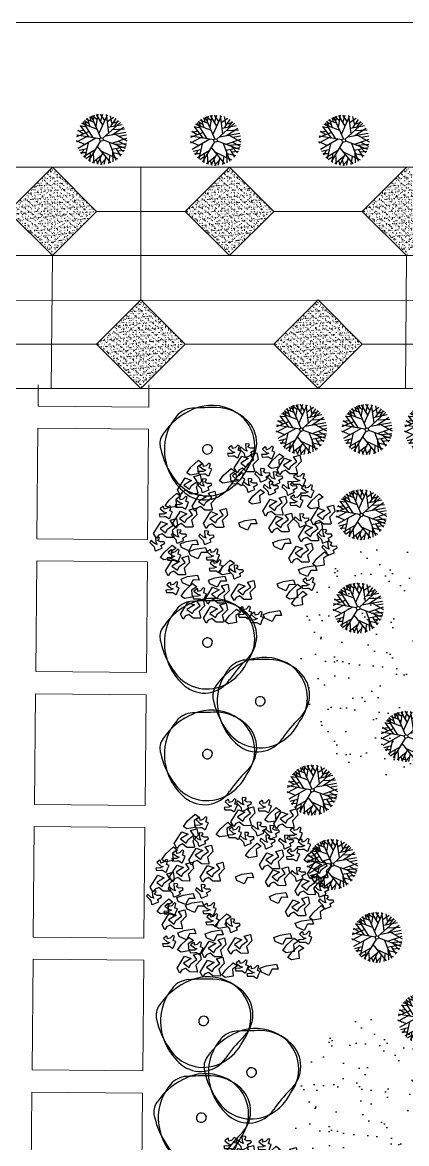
# Model space of a CAD drawing. Header units: millimetres. Extents: x 216896 to 446004, y 63591 to 243769.
# Drawn here: x 261297 to 278651, y 193109 to 243769 of the extents above; entities that cross this region are included whole.
import ezdxf

# ---------------------------------------------------------------- set-up
doc = ezdxf.new("R2010")
doc.units = ezdxf.units.MM
doc.layers.add('green', color=7, linetype='Continuous', true_color=0x45e718)
doc.layers.add('trees', color=7, linetype='Continuous', true_color=0x547000)
doc.layers.add('line pedestr', color=7, linetype='Continuous', lineweight=5, true_color=0x1c1c1c)

# ---------------------------------------------------------------- blocks, each defined once
blk = doc.blocks.new('TRM')
for centre, radius, start, end in [((0.64, -0.14), 6.37, 100.4555, 151.0425), ((1.12, 0.09), 6.2, 85.3103, 127.4297), ((0.46, 0.84), 5.37, 1.1676, 100.4555), ((1.27, 1.98), 4.3, 351.1087, 85.3103), ((26.38, -31.74), 46.83, 128.3098, 132.2959), ((-3.08, 0.64), 3.07, 132.2959, 177.6877), ((3.24, -1.58), 9.33, 151.0425, 184.4792), ((0.75, 0.48), 6.89, 177.6877, 221.0767), ((-0.08, -0.21), 0.633, 142.6793, 321.6826), ((0.01, -0.28), 0.752, 61.2791, 142.6793), ((-0.17, -0.14), 0.752, 321.6826, 43.0427), ((22.4, -0.79), 17.01, 172.9001, 184.8756), ((-0.52, -0.47), 6.51, 338.1526, 12.6145), ((-3.65, -2.12), 2.43, 184.4792, 231.1587), ((0.46, -0.87), 5.45, 255.6085, 338.1526), ((1.34, -2.58), 4.12, 269.0752, 4.8756), ((1.91, 4.8), 11.3, 231.1587, 255.6085), ((1.4, 1.06), 7.76, 221.0767, 269.0752)]:
    blk.add_arc(centre, radius, start, end)
blk = doc.blocks.new('BRANCHO1', base_point=(16.66, 36.12))
for p, q in [((16.573, 36.1498), (16.6363, 36.2083)), ((16.6707, 36.1837), (16.619, 36.1683)), ((16.619, 36.1683), (16.6449, 36.1344)), ((16.6363, 36.2083), (16.6707, 36.1837)), ((16.6622, 36.1529), (16.7024, 36.1683)), ((16.7024, 36.1683), (16.6909, 36.2022)), ((16.6909, 36.2022), (16.7311, 36.2022)), ((16.7311, 36.2022), (16.7283, 36.1621)), ((16.5817, 36.1159), (16.573, 36.1498)), ((16.5989, 36.1313), (16.5817, 36.1159)), ((16.6219, 36.1344), (16.5989, 36.1313)), ((16.642, 36.1067), (16.6219, 36.1344)), ((16.6851, 36.0944), (16.642, 36.1067)), ((16.6449, 36.1344), (16.6622, 36.1529)), ((16.688, 36.1005), (16.6851, 36.0944)), ((16.7283, 36.1621), (16.688, 36.1375)), ((16.688, 36.1375), (16.688, 36.1005))]:
    blk.add_line(p, q)
blk = doc.blocks.new('BRANCHO2', base_point=(16.83, 36.07))
for p, q in [((16.7826, 36.0972), (16.8244, 36.1012)), ((16.7857, 36.0721), (16.7826, 36.0972)), ((16.8244, 36.1012), (16.8867, 36.0942)), ((16.8235, 36.041), (16.7857, 36.0721)), ((16.8534, 36.0726), (16.8235, 36.041)), ((16.8887, 36.0624), (16.8534, 36.0726)), ((16.8867, 36.0942), (16.8887, 36.0624))]:
    blk.add_line(p, q)
blk = doc.blocks.new('BRANCHO3', base_point=(16.71, 35.96))
for p, q in [((16.6899, 36.0349), (16.6698, 36.0256)), ((16.6698, 36.0256), (16.687, 36.001)), ((16.6956, 36.0318), (16.6899, 36.0349)), ((16.6927, 36.0165), (16.6956, 36.0318)), ((16.7301, 36.0288), (16.71, 36.0165)), ((16.7387, 36.0226), (16.7301, 36.0288)), ((16.6554, 35.9949), (16.6554, 35.9795)), ((16.6841, 35.9887), (16.6554, 35.9949)), ((16.6554, 35.9795), (16.6812, 35.9733)), ((16.6812, 35.9733), (16.6927, 35.9702)), ((16.7014, 35.9918), (16.6841, 35.9887)), ((16.687, 36.001), (16.7014, 35.9918)), ((16.71, 36.0165), (16.6927, 36.0165)), ((16.6927, 35.9702), (16.7071, 35.9548)), ((16.7128, 35.9548), (16.7243, 35.9702)), ((16.7243, 35.9979), (16.7387, 36.0226)), ((16.7387, 35.9887), (16.7243, 35.9979)), ((16.7243, 35.9702), (16.7387, 35.9887)), ((16.7071, 35.9548), (16.7128, 35.9548))]:
    blk.add_line(p, q)
blk = doc.blocks.new('A$C1C0644A9')
at = {"color": 0, "linetype": 'ByBlock', "xscale": 12, "yscale": 12, "zscale": 12}
for name, p, rotation in [('BRANCHO2', (-2.07, 6.02), 33.69006752598449), ('BRANCHO3', (1.77, 6.02), 315.0000000000102), ('BRANCHO3', (-1.95, 4.34), 315.0000000000102), ('BRANCHO2', (0.09, 4.82), 33.69006752598449), ('BRANCHO3', (2.37, 3.98), 315.0000000000102), ('BRANCHO2', (3.81, 4.94), 33.69006752598449), ('BRANCHO2', (-4.23, 4.1), 33.69006752598449), ('BRANCHO3', (1.29, 3.5), 315.0000000000102), ('BRANCHO3', (3.21, 3.5), 315.0000000000102), ('BRANCHO2', (1.77, 2.78), 33.69006752598449), ('BRANCHO3', (2.73, 2.9), 315.0000000000102), ('BRANCHO3', (4.05, 2.54), 315.0000000000102), ('BRANCHO3', (-6.39, 1.1), 315.0000000000102), ('BRANCHO3', (-4.71, 1.22), 315.0000000000102), ('BRANCHO3', (-2.79, 0.62), 315.0000000000102), ('BRANCHO2', (5.85, 1.34), 33.69006752598449), ('BRANCHO2', (-5.55, 0.5), 33.69006752598449), ('BRANCHO3', (4.29, 0.02), 315.0000000000102), ('BRANCHO3', (5.61, -1.54), 315.0000000000102), ('BRANCHO2', (-1.71, -1.66), 33.69006752598449), ('BRANCHO3', (-1.35, -2.38), 315.0000000000102), ('BRANCHO3', (5.73, -2.5), 315.0000000000102), ('BRANCHO2', (-4.83, -2.62), 33.69006752598449), ('BRANCHO2', (5.13, -2.86), 33.69006752598449), ('BRANCHO2', (2.61, -4.66), 33.69006752598449), ('BRANCHO2', (-2.19, -5.26), 33.69006752598449), ('BRANCHO2', (2.85, -5.26), 33.69006752598449)]:
    blk.add_blockref(name, p, dxfattribs=dict(at, rotation=rotation))
for name, p in [('BRANCHO3', (1.17, 6.14)), ('BRANCHO3', (-1.23, 5.42)), ('BRANCHO1', (1.77, 5.06)), ('BRANCHO3', (3.57, 5.42)), ('BRANCHO1', (-2.67, 4.58)), ('BRANCHO3', (0.93, 4.1)), ('BRANCHO1', (4.77, 4.1)), ('BRANCHO3', (-3.51, 3.5)), ('BRANCHO1', (-1.95, 3.14)), ('BRANCHO3', (-4.83, 3.14)), ('BRANCHO1', (-3.63, 2.3)), ('BRANCHO3', (5.25, 2.9)), ('BRANCHO1', (-5.19, 1.94)), ('BRANCHO1', (-1.47, 1.7)), ('BRANCHO1', (2.97, 1.46)), ('BRANCHO3', (5.61, 1.94)), ('BRANCHO3', (4.65, 1.46)), ('BRANCHO2', (-3.99, 0.74)), ('BRANCHO2', (0.57, 1.1)), ('BRANCHO1', (3.09, 0.14)), ('BRANCHO1', (6.21, -0.1)), ('BRANCHO1', (-5.07, -0.94)), ('BRANCHO3', (-5.07, -0.1)), ('BRANCHO2', (-3.51, 0.02)), ('BRANCHO3', (-2.31, -0.82)), ('BRANCHO3', (-2.31, -1.66)), ('BRANCHO2', (2.61, -0.94)), ('BRANCHO1', (5.01, -1.06)), ('BRANCHO3', (-5.79, -2.38)), ('BRANCHO2', (-4.59, -1.78)), ('BRANCHO1', (3.93, -2.38)), ('BRANCHO3', (-3.99, -3.34)), ('BRANCHO2', (-2.67, -2.38)), ('BRANCHO1', (-4.83, -4.3)), ('BRANCHO1', (-2.79, -3.7)), ('BRANCHO1', (-0.87, -3.94)), ('BRANCHO2', (3.93, -3.34)), ('BRANCHO1', (-3.27, -5.02)), ('BRANCHO2', (2.13, -3.94)), ('BRANCHO3', (3.93, -4.66)), ('BRANCHO3', (-1.11, -5.5)), ('BRANCHO3', (-0.39, -6.1)), ('BRANCHO2', (0.57, -5.86))]:
    blk.add_blockref(name, p, dxfattribs=at)
blk = doc.blocks.new('A$C19F01AD3')
at = {"color": 0}
for p, q in [((-0.41, 0.656), (-0.413, 0.85)), ((-0.095, 0.686), (-0.355, 0.876)), ((-0.284, 0.566), (-0.306, 0.895)), ((-0.115, 0.82), (-0.22, 0.92)), ((-0.199, 0.762), (-0.197, 0.926)), ((-0.003, 0.066), (-0.132, 0.938)), ((-0.108, 0.772), (-0.021, 0.947)), ((0.036, 0.751), (-0.094, 0.942)), ((-0.071, 0.523), (0.125, 0.94)), ((0.181, 0.505), (0.055, 0.946)), ((0.139, 0.654), (0.295, 0.902)), ((0.301, 0.652), (0.208, 0.926)), ((0.327, 0.171), (0.415, 0.854)), ((-0.537, 0.486), (-0.78, 0.526)), ((-0.603, 0.378), (-0.762, 0.551)), ((-0.427, 0.608), (-0.645, 0.687)), ((-0.423, 0.202), (-0.625, 0.705)), ((-0.053, 0.401), (-0.557, 0.761)), ((-0.281, 0.137), (-0.489, 0.808)), ((-0.292, 0.682), (-0.444, 0.833)), ((-0.03, 0.247), (0.451, 0.836)), ((0.057, 0.032), (0.844, 0.436)), ((0.381, 0.592), (0.656, 0.688)), ((0.447, 0.372), (0.728, 0.611)), ((0.537, 0.448), (0.555, 0.771)), ((0.581, 0.486), (0.812, 0.493)), ((0.61, 0.361), (0.792, 0.525)), ((-0.191, 0.096), (-0.93, -0.097)), ((-0.514, 0.243), (-0.925, 0.146)), ((-0.649, -0.024), (-0.917, 0.192)), ((-0.365, 0.409), (-0.874, 0.342)), ((-0.056, 0.034), (-0.851, 0.397)), ((-0.519, 0.01), (-0.785, -0.504)), ((0.172, 0.091), (0.947, 0.026)), ((0.354, 0.378), (0.885, 0.344)), ((0.438, 0.069), (0.92, 0.232)), ((0.481, 0.25), (0.935, 0.157)), ((0.542, 0.06), (0.9, -0.29)), ((-0.623, -0.191), (-0.916, -0.185)), ((-0.695, -0.33), (-0.891, -0.28)), ((-0.739, -0.188), (-0.874, -0.33)), ((-0.33, -0.318), (-0.818, -0.45)), ((-0.048, -0.045), (-0.672, -0.648)), ((-0.544, -0.376), (-0.636, -0.683)), ((-0.222, -0.214), (0.101, -0.931)), ((-0.135, -0.408), (0.394, -0.852)), ((0.058, -0.031), (0.774, -0.539)), ((0.25, -0.167), (0.318, -0.882)), ((0.351, -0.239), (0.926, -0.196)), ((0.447, -0.307), (0.864, -0.381)), ((0.513, -0.354), (0.675, -0.657)), ((0.592, -0.221), (0.832, -0.446)), ((0.66, -0.055), (0.944, -0.08)), ((-0.579, -0.491), (-0.753, -0.551)), ((-0.158, -0.58), (-0.551, -0.753)), ((-0.44, -0.424), (-0.504, -0.786)), ((-0.393, -0.684), (-0.371, -0.857)), ((-0.092, -0.504), (-0.391, -0.848)), ((-0.066, -0.756), (-0.281, -0.891)), ((-0.245, -0.681), (-0.239, -0.903)), ((-0.018, -0.666), (-0.154, -0.922)), ((0.148, -0.645), (0.016, -0.936)), ((0.282, -0.506), (0.196, -0.916)), ((0.276, -0.444), (0.808, -0.487)), ((0.289, -0.582), (0.583, -0.738)), ((0.426, -0.456), (0.522, -0.782)), ((0.458, -0.563), (0.724, -0.603))]:
    blk.add_line(p, q, dxfattribs=at)
blk.add_circle((0, 0), 0.0659, dxfattribs=at)

msp = doc.modelspace()

# ---------------------------------------------------------------- hatches: boundary and pattern name
at = {"layer": 'line pedestr'}
h = msp.add_hatch(dxfattribs=at)
h.set_pattern_fill('AR-SAND', color=256, scale=4.374, angle=178.8086, style=0)
h.set_pattern_definition([(216.3086, (213027.52, 269985.07), (2.54607, -214.1686), [0, -168.8714, 0, -188.8693, 0, -180.53685]), (186.3086, (213027.52, 269985.07), (-203.0981, -309.3833), [0, -91.10167, 0, -152.20645, 0, -58.3273]), (146.3086, (213164.15, 269982.23), (-345.91834, 6.5652), [0, -55.5498, 0, -199.9793, 0, -261.08406]), (136.3086, (213164.15, 269982.23), (-335.9348, -90.544), [0, -27.7749, 0, -131.09753, 0, -149.98446])])
edge = h.paths.add_edge_path()
edge.add_line((262680, 233232), (260651, 235232))
edge.add_line((260651, 235232), (262651, 237232))
edge.add_line((262651, 237232), (264651, 235232))
edge.add_line((264651, 235232), (262651, 233232))
h = msp.add_hatch(dxfattribs=at)
h.set_pattern_fill('AR-SAND', color=256, scale=4.374, angle=178.8086, style=0)
h.set_pattern_definition([(216.3086, (221027.52, 269985.07), (2.54607, -214.1686), [0, -168.8714, 0, -188.8693, 0, -180.53685]), (186.3086, (221027.52, 269985.07), (-203.0981, -309.3833), [0, -91.10167, 0, -152.20645, 0, -58.3273]), (146.3086, (221164.15, 269982.23), (-345.91834, 6.5652), [0, -55.5498, 0, -199.9793, 0, -261.08406]), (136.3086, (221164.15, 269982.23), (-335.9348, -90.544), [0, -27.7749, 0, -131.09753, 0, -149.98446])])
edge = h.paths.add_edge_path()
edge.add_line((270680, 233232), (268651, 235232))
edge.add_line((268651, 235232), (270651, 237232))
edge.add_line((270651, 237232), (272651, 235232))
edge.add_line((272651, 235232), (270651, 233232))
h = msp.add_hatch(dxfattribs=at)
h.set_pattern_fill('AR-SAND', color=256, scale=4.374, angle=178.8086, style=0)
h.set_pattern_definition([(216.3086, (229027.52, 269985.07), (2.54607, -214.1686), [0, -168.8714, 0, -188.8693, 0, -180.53685]), (186.3086, (229027.52, 269985.07), (-203.0981, -309.3833), [0, -91.10167, 0, -152.20645, 0, -58.3273]), (146.3086, (229164.15, 269982.23), (-345.91834, 6.5652), [0, -55.5498, 0, -199.9793, 0, -261.08406]), (136.3086, (229164.15, 269982.23), (-335.9348, -90.544), [0, -27.7749, 0, -131.09753, 0, -149.98446])])
edge = h.paths.add_edge_path()
edge.add_line((278680, 233232), (276651, 235232))
edge.add_line((276651, 235232), (278651, 237232))
edge.add_line((278651, 237232), (280651, 235232))
edge.add_line((280651, 235232), (278651, 233232))
h = msp.add_hatch(dxfattribs=at)
h.set_pattern_fill('AR-SAND', color=256, scale=4.374, angle=178.8086, style=0)
h.set_pattern_definition([(216.3086, (217027.52, 263985.07), (2.54607, -214.1686), [0, -168.8714, 0, -188.8693, 0, -180.53685]), (186.3086, (217027.52, 263985.07), (-203.0981, -309.3833), [0, -91.10167, 0, -152.20645, 0, -58.3273]), (146.3086, (217164.15, 263982.23), (-345.91834, 6.5652), [0, -55.5498, 0, -199.9793, 0, -261.08406]), (136.3086, (217164.15, 263982.23), (-335.9348, -90.544), [0, -27.7749, 0, -131.09753, 0, -149.98446])])
edge = h.paths.add_edge_path()
edge.add_line((266680, 227232), (264651, 229232))
edge.add_line((264651, 229232), (266651, 231232))
edge.add_line((266651, 231232), (268651, 229232))
edge.add_line((268651, 229232), (266651, 227232))
h = msp.add_hatch(dxfattribs=at)
h.set_pattern_fill('AR-SAND', color=256, scale=4.374, angle=178.8086, style=0)
h.set_pattern_definition([(216.3086, (225027.52, 263985.07), (2.54607, -214.1686), [0, -168.8714, 0, -188.8693, 0, -180.53685]), (186.3086, (225027.52, 263985.07), (-203.0981, -309.3833), [0, -91.10167, 0, -152.20645, 0, -58.3273]), (146.3086, (225164.15, 263982.23), (-345.91834, 6.5652), [0, -55.5498, 0, -199.9793, 0, -261.08406]), (136.3086, (225164.15, 263982.23), (-335.9348, -90.544), [0, -27.7749, 0, -131.09753, 0, -149.98446])])
edge = h.paths.add_edge_path()
edge.add_line((274680, 227232), (272651, 229232))
edge.add_line((272651, 229232), (274651, 231232))
edge.add_line((274651, 231232), (276651, 229232))
edge.add_line((276651, 229232), (274651, 227232))
at = {"layer": 'trees'}
h = msp.add_hatch(dxfattribs=at)
h.set_pattern_fill('AR-SAND', color=256, scale=800, angle=-13.3582, style=0)
h.set_pattern_definition([(24.1418192, (-254454995, 15467383), (307.104099, 1511.3975627), [0, -1216, 0, -1360, 0, -1300]), (354.1418192, (-254454995, 15467383), (1899.13399, 1869.525503), [0, -656, 0, -1096, 0, -420]), (314.1418192, (-254455952.4, 15467610.4), (2424.956389, -571.182904), [0, -400, 0, -1440, 0, -1880]), (304.1418192, (-254455952.4, 15467610.4), (2502.057127, 127.520706), [0, -200, 0, -944, 0, -1080])])
edge = h.paths.add_edge_path()
edge.add_arc((279437, 214925), 5790, -13.3582, 346.6418)
h = msp.add_hatch(dxfattribs=at)
h.set_pattern_fill('AR-SAND', color=256, scale=800, angle=-13.3582, style=0)
h.set_pattern_definition([(24.1418192, (-254455244, 15446160.2), (307.104099, 1511.3975627), [0, -1216, 0, -1360, 0, -1300]), (354.1418192, (-254455244, 15446160.2), (1899.13399, 1869.525503), [0, -656, 0, -1096, 0, -420]), (314.1418192, (-254456201.3, 15446387.5), (2424.956389, -571.182904), [0, -400, 0, -1440, 0, -1880]), (304.1418192, (-254456201.3, 15446387.5), (2502.057127, 127.520706), [0, -200, 0, -944, 0, -1080])])
edge = h.paths.add_edge_path()
edge.add_arc((279188, 193703), 5790, -13.3582, 346.6418)

# ---------------------------------------------------------------- linework, layer by layer
at = {"layer": 'line pedestr'}
for p, q in [((358783, 237232), (225452, 237232)), ((262651, 237232), (260651, 235232)), ((264651, 235232), (262651, 237232)), ((266651, 231232), (266651, 237232)), ((270651, 237232), (268651, 235232)), ((272651, 235232), (270651, 237232)), ((278651, 237232), (276651, 235232)), ((260651, 235232), (262651, 233232)), ((264651, 235232), (262651, 233232)), ((264651, 235232), (266651, 235232)), ((266651, 235232), (268651, 235232)), ((268651, 235232), (266651, 235232)), ((268651, 235232), (270651, 233232)), ((272651, 235232), (270651, 233232)), ((272651, 235232), (274651, 235232)), ((274651, 235232), (276651, 235232)), ((276651, 235232), (274651, 235232)), ((276651, 235232), (278651, 233232)), ((326583, 233232), (226583, 233232)), ((342583, 233232), (242583, 233232)), ((358583, 233232), (258583, 233232)), ((266583, 233232), (258583, 233232)), ((262651, 233232), (262600, 227232)), ((374583, 233232), (274583, 233232)), ((282583, 233232), (274583, 233232)), ((278651, 233232), (278600, 227232)), ((338583, 231164), (225452, 231233)), ((266651, 231232), (264651, 229232)), ((268651, 229232), (266651, 231232)), ((274651, 231232), (272651, 229232)), ((276651, 229232), (274651, 231232)), ((276651, 229232), (274651, 231232)), ((260651, 229232), (262651, 229232)), ((262651, 229232), (264651, 229232)), ((264651, 229232), (262651, 229232)), ((264651, 229232), (266651, 227232)), ((268651, 229232), (266651, 227232)), ((268651, 229232), (270651, 229232)), ((270651, 229232), (272651, 229232)), ((272651, 229232), (274651, 227232)), ((276651, 229232), (274651, 227232)), ((276651, 229232), (274651, 227232)), ((276651, 229232), (278651, 229232)), ((278651, 229232), (280651, 229232)), ((280651, 229232), (278651, 229232)), ((288257, 227232), (245131, 227232)), ((262006, 226436), (262015, 227396)), ((267006, 226391), (267015, 227396)), ((262006, 226436), (267006, 226391)), ((261952, 220436), (261997, 225436)), ((261997, 225436), (266997, 225391)), ((266952, 220391), (266997, 225391)), ((261952, 220436), (266952, 220391)), ((261898, 214437), (261943, 219437)), ((261943, 219437), (266943, 219391)), ((266898, 214391), (266943, 219391)), ((261898, 214437), (266898, 214391)), ((261843, 208437), (261889, 213437)), ((261889, 213437), (266888, 213392)), ((266843, 208392), (266888, 213392)), ((261843, 208437), (266843, 208392)), ((261789, 202437), (261834, 207437)), ((261834, 207437), (266834, 207392)), ((266789, 202392), (266834, 207392)), ((261789, 202437), (266789, 202392)), ((261735, 196437), (261780, 201437)), ((261780, 201437), (266780, 201392)), ((266735, 196392), (266780, 201392)), ((261735, 196437), (266735, 196392)), ((261680, 190438), (261726, 195438)), ((261726, 195438), (266725, 195392)), ((266680, 190392), (266725, 195392))]:
    msp.add_line(p, q, dxfattribs=at)
msp.add_lwpolyline([(217042, 243769), (446004, 243769), (446004, 63591), (217042, 63591)], close=True, dxfattribs=at)

# ---------------------------------------------------------------- block references
at = {"layer": 'green', "xscale": 1210.070298431674, "yscale": 1210.070298431674, "zscale": 1210.070298431674, "rotation": 14.99999999998812}
for p in [(264871, 238480), (270021, 238436), (275820, 238436), (273898, 225368), (276854, 225368), (279697, 225368), (276607, 221515), (276464, 217298), (278632, 211500), (274390, 209072), (275290, 205713), (277315, 202418), (279394, 198753)]:
    msp.add_blockref('A$C19F01AD3', p, dxfattribs=at)
at = {"layer": 'trees'}
for name, p, xscale, yscale, zscale, rotation in [('TRM', (269707, 224513), 333.0438032800143, 333.0438032800143, 333.0438032800143, 321.2440498886517), ('A$C1C0644A9', (271296, 220304), 615.2234675828582, 615.2234675828582, 615.2234675828582, 14.99999999659651), ('TRM', (269707, 215786), 333.0438032800143, 333.0438032800143, 333.0438032800143, 321.2440498886517), ('TRM', (272093, 213127), 333.0438032800143, 333.0438032800143, 333.0438032800143, 321.2440498886517), ('TRM', (269707, 210742), 333.0438032800143, 333.0438032800143, 333.0438032800143, 321.2440498886517), ('A$C1C0644A9', (271145, 204319), 615.2234675828582, 615.2234675828582, 615.2234675828582, 14.99999999659651), ('TRM', (269535, 198688), 333.0438032800143, 333.0438032800143, 333.0438032800143, 321.2440498886517), ('TRM', (271698, 196358), 333.0438032800143, 333.0438032800143, 333.0438032800143, 321.2440498886517), ('TRM', (269433, 194316), 333.0438032800143, 333.0438032800143, 333.0438032800143, 321.2440498886517), ('A$C1C0644A9', (271133, 189012), 615.2234675828582, 615.2234675828582, 615.2234675828582, 14.99999999659651)]:
    msp.add_blockref(name, p, dxfattribs=dict(at, xscale=xscale, yscale=yscale, zscale=zscale, rotation=rotation))

doc.saveas('drawing.dxf')
